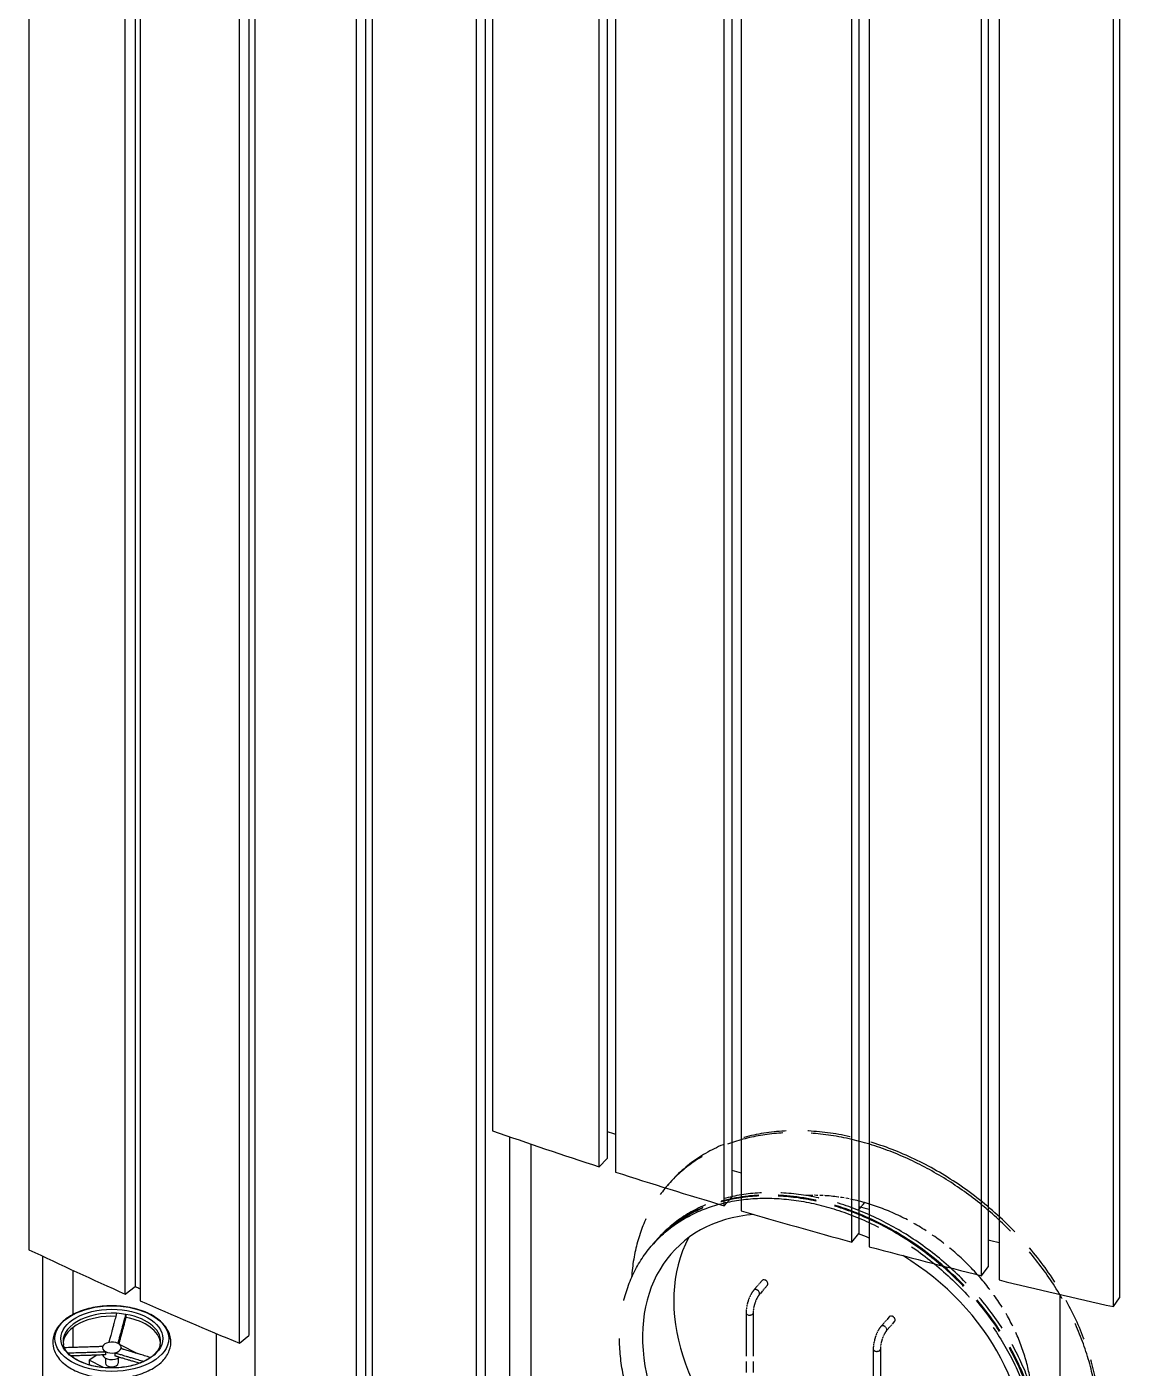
# Model space of a CAD drawing. Header units: millimetres. Extents: x 0 to 89100, y 0 to 63000.
# Drawn here: x 64332 to 66076, y 51138 to 53266 of the extents above; entities that cross this region are included whole.
import ezdxf

# ---------------------------------------------------------------- set-up
doc = ezdxf.new("R2010")
doc.units = ezdxf.units.MM
doc.header["$LTSCALE"] = 150
doc.linetypes.add('DOUBLE_DASH_CHAIN', pattern=[1.2403, 0.6614, -0.0827, 0.1654, -0.0827, 0.1654, -0.0827])
doc.layers.add('Reference', color=7, linetype='DOUBLE_DASH_CHAIN', lineweight=25)
doc.layers.add('Visible', color=7, linetype='Continuous', lineweight=25)

msp = doc.modelspace()

# ---------------------------------------------------------------- linework, layer by layer
at = {"layer": 'Reference', "ltscale": 0.012597}
msp.add_line((65350.23, 51429.68), (65347.58, 51426.58), dxfattribs=at)
at = {"layer": 'Reference', "ltscale": 0.048807}
msp.add_line((65661.16, 51400.47), (65650.94, 51388.51), dxfattribs=at)
at = {"layer": 'Reference', "ltscale": 0.048823}
msp.add_line((65661.21, 51400.46), (65650.98, 51388.49), dxfattribs=at)
at = {"layer": 'Reference', "ltscale": 7.48653e-05}
msp.add_line((65661.16, 51400.4), (65661.16, 51400.47), dxfattribs=at)
at = {"layer": 'Reference', "ltscale": 0.015771}
for p, q in [((65330.58, 51340.31), (65327.26, 51336.43)), ((65326.27, 51335.26), (65322.95, 51331.38))]:
    msp.add_line(p, q, dxfattribs=at)
at = {"layer": 'Reference', "ltscale": 0.063385}
for p, q in [((65498.59, 51276.89), (65485.31, 51261.36)), ((65507.14, 51269.58), (65493.87, 51254.05)), ((65700.36, 51219.41), (65687.09, 51203.88)), ((65708.92, 51212.1), (65695.64, 51196.57))]:
    msp.add_line(p, q, dxfattribs=at)
at = {"layer": 'Reference', "ltscale": 0.690297}
for p, q in [((65473.18, 51225.18), (65473.18, 50958.8)), ((65484.43, 51225.18), (65484.43, 50958.8)), ((65674.96, 51167.7), (65674.96, 50901.32)), ((65686.21, 51167.7), (65686.21, 50901.32))]:
    msp.add_line(p, q, dxfattribs=at)
at = {"layer": 'Reference', "ltscale": 3.626148}
msp.add_ellipse((65661.16, 51158.58), major_axis=(-313.59, 267.99), ratio=0.7322183, start_param=2.6352994, end_param=6.7894786, dxfattribs=at)
at = {"layer": 'Reference', "ltscale": 2.742245}
msp.add_ellipse((65663.82, 51161.69), major_axis=(-313.59, 267.99), ratio=0.7322183, start_param=3.1415927, end_param=6.2831853, dxfattribs=at)
at = {"layer": 'Reference', "ltscale": 4.911191}
msp.add_ellipse((65603.75, 51091.41), major_axis=(280.8, -239.97), ratio=0.7322183, dxfattribs=at)
at = {"layer": 'Reference', "ltscale": 2.455545}
for centre in [(65607.07, 51095.29), (65611.39, 51100.34)]:
    msp.add_ellipse(centre, major_axis=(-280.8, 239.97), ratio=0.7322183, start_param=3.1415927, end_param=6.2831853, dxfattribs=at)
at = {"layer": 'Reference', "ltscale": 2.459974}
msp.add_ellipse((65608.07, 51096.45), major_axis=(-280.8, 239.97), ratio=0.7322183, start_param=3.1387597, end_param=6.2860182, dxfattribs=at)
at = {"layer": 'Reference', "ltscale": 0.224051}
msp.add_ellipse((65661.16, 51158.58), major_axis=(-225.21, 192.47), ratio=0.7322183, start_param=5.2715309, end_param=5.6290779, dxfattribs=at)
at = {"layer": 'Reference', "ltscale": 0.925007}
msp.add_ellipse((65661.16, 51158.58), major_axis=(-225.21, 192.47), ratio=0.7322183, start_param=3.7957, end_param=5.2713563, dxfattribs=at)
at = {"layer": 'Reference', "ltscale": 0.037296}
for centre, start_param in [((65502.87, 51273.24), 3.1415926), ((65704.64, 51215.76), 3.1415927)]:
    msp.add_ellipse(centre, major_axis=(-4.28, 3.65), ratio=0.7322183, start_param=start_param, end_param=6.2831853, dxfattribs=at)
at = {"layer": 'Reference', "ltscale": 0.033556}
for centre, major_axis, ratio, start_param, end_param in [((65489.59, 51257.71), (4.28, -3.65), 0.7322183, 0.1570796, 2.984513), ((65478.81, 51225.18), (5.63, 0), 0.5773503, 3.2986723, 6.1261057), ((65691.37, 51200.23), (4.28, -3.65), 0.7322183, 0.1570796, 2.984513), ((65680.58, 51167.7), (5.63, 0), 0.5773503, 3.2986723, 6.1261057)]:
    msp.add_ellipse(centre, major_axis=major_axis, ratio=ratio, start_param=start_param, end_param=end_param, dxfattribs=at)
at = {"layer": 'Reference', "ltscale": 0.08852}
for points in [[(65485.31, 51261.36), (65483.89, 51259.69), (65482.58, 51257.75), (65480.14, 51253.44), (65479.02, 51251.07), (65477.03, 51246.06), (65476.15, 51243.42), (65474.72, 51238.09), (65474.15, 51235.39), (65473.38, 51230.14), (65473.18, 51227.59), (65473.18, 51225.18)], [(65687.09, 51203.88), (65685.66, 51202.21), (65684.35, 51200.27), (65681.92, 51195.97), (65680.8, 51193.59), (65678.8, 51188.58), (65677.93, 51185.94), (65676.49, 51180.61), (65675.93, 51177.91), (65675.16, 51172.66), (65674.96, 51170.11), (65674.96, 51167.7)]]:
    msp.add_open_spline(points, degree=3, knots=[0, 0, 0, 0, 0.3141593, 0.3141593, 0.6283185, 0.6283185, 0.9424778, 0.9424778, 1.2566371, 1.2566371, 1.5707963, 1.5707963, 1.5707963, 1.5707963], dxfattribs=at)
at = {"layer": 'Reference', "ltscale": 0.073543}
for points in [[(65493.87, 51254.05), (65493.23, 51253.3), (65492.52, 51252.32), (65491, 51249.85), (65490.18, 51248.32), (65488.61, 51244.83), (65487.85, 51242.86), (65486.51, 51238.74), (65485.94, 51236.59), (65485.05, 51232.37), (65484.75, 51230.31), (65484.48, 51227.27), (65484.43, 51226.18), (65484.43, 51225.18)], [(65695.64, 51196.57), (65695, 51195.82), (65694.29, 51194.84), (65692.77, 51192.37), (65691.96, 51190.84), (65690.38, 51187.35), (65689.62, 51185.38), (65688.29, 51181.26), (65687.71, 51179.11), (65686.83, 51174.89), (65686.52, 51172.83), (65686.26, 51169.79), (65686.21, 51168.7), (65686.21, 51167.7)]]:
    msp.add_open_spline(points, degree=3, knots=[0, 0, 0, 0, 0.24159, 0.24159, 0.513144, 0.513144, 0.8021637, 0.8021637, 1.0981343, 1.0981343, 1.3928265, 1.3928265, 1.5707963, 1.5707963, 1.5707963, 1.5707963], dxfattribs=at)
at = {"layer": 'Visible'}
for p, q in [((64335.59, 54427.44), (64335.59, 51325.77)), ((64504.48, 54368.94), (64504.48, 51267.28)), ((64488.47, 51255.27), (64488.47, 54356.93)), ((64512.25, 54346.37), (64512.25, 51244.7)), ((64669.47, 51177.45), (64669.47, 54279.12)), ((64684.71, 54291.46), (64684.71, 51189.79)), ((64693.89, 54269.06), (64693.89, 50677.5)), ((64869.69, 54217.8), (64869.69, 50626.24)), ((64855.24, 50613.59), (64855.24, 54205.15)), ((64880.28, 54195.61), (64880.28, 50604.05)), ((65059.19, 54148.07), (65059.19, 50556.51)), ((65045.54, 50543.56), (65045.54, 54135.13)), ((65071.16, 54126.12), (65071.16, 51514.35)), ((65240.12, 51457.37), (65240.12, 54069.14)), ((65252.94, 54082.36), (65252.94, 51470.59)), ((65266.29, 54060.67), (65266.29, 51448.9)), ((65450.7, 54020.75), (65450.7, 51408.98)), ((65438.72, 51395.5), (65438.72, 54007.27)), ((65465.4, 53999.36), (65465.4, 51387.59)), ((65652.21, 53963.33), (65652.21, 51351.56)), ((65641.08, 51337.84), (65641.08, 53949.61)), ((65668.25, 53942.26), (65668.25, 51330.49)), ((65846.93, 51284.46), (65846.93, 53896.22)), ((65857.19, 53910.17), (65857.19, 51298.41)), ((65874.54, 53889.45), (65874.54, 51277.69)), ((66065.38, 53861.35), (66065.38, 51249.58)), ((66056, 51235.42), (66056, 53847.19)), ((65098.71, 50542.66), (65098.71, 51504.78)), ((65132.08, 51493.33), (65132.08, 50581.6)), ((65240.12, 51457.37), (65252.94, 51470.59)), ((65438.72, 51395.5), (65450.7, 51408.98)), ((65641.08, 51337.84), (65652.21, 51351.56)), ((64357.96, 50844.86), (64357.96, 51315.16)), ((65846.93, 51284.46), (65857.19, 51298.41)), ((64405.43, 51292.99), (64405.43, 51222.77)), ((64488.47, 51255.27), (64504.48, 51267.28)), ((65971.09, 51254.72), (65971.09, 50291.27)), ((66056, 51235.42), (66065.38, 51249.58)), ((64489.6, 51223.13), (64489.6, 51218.14)), ((64405.43, 51202.29), (64405.43, 51170.58)), ((64632.98, 51192.67), (64632.98, 50721.54)), ((64669.47, 51177.45), (64684.71, 51189.79)), ((64479.91, 51175.06), (64507.96, 51160.85)), ((64482.2, 51170.46), (64482.2, 51168.68)), ((64405.43, 51157.24), (64405.43, 51154.89)), ((64443.49, 51158.41), (64431.09, 51150.25)), ((64431.09, 51150.25), (64431.09, 51142.98)), ((64453.93, 51138.68), (64431.09, 51150.25)), ((64457.07, 51153.78), (64457.07, 51145.78)), ((64457.31, 51163.95), (64457.31, 51158.96)), ((64472.02, 51162.26), (64472.02, 51157.27)), ((64477.32, 51153.78), (64477.32, 51145.78)), ((64508.18, 51144.52), (64510.09, 51145.77))]:
    msp.add_line(p, q, dxfattribs=at)
for centre, major_axis, ratio, start_param, end_param in [((68289.52, 53591.12), (-6315, 0), 0.5773503, 6.1038739, 8.3379225), ((68289.52, 53603.37), (-6245.17, 0), 0.5773503, 6.1828271, 8.3344441), ((68289.52, 53480.9), (-6315, 0), 0.5773503, 0, 2.0547372), ((68289.52, 53480.9), (-6315, 0), 0.5773503, 0, 2.0547372), ((68289.52, 53480.9), (-6315, 0), 0.5773503, 0, 2.0547372), ((68289.52, 53358.42), (-6315, 0), 0.5773503, 0, 1.565985), ((68289.52, 53358.42), (-6315, 0), 0.5773503, 0, 1.565985), ((68289.52, 53358.42), (-6315, 0), 0.5773503, 0.0148462, 1.5559502), ((68289.52, 53235.95), (-6315, 0), 0.5773503, 0.0148462, 1.5520898), ((68289.52, 54583.17), (6213.75, 0), 0.5773503, 4.1679471, 4.1994381), ((68289.52, 54626.03), (6187.5, 0), 0.5773503, 4.1994279, 4.201902), ((68289.52, 54583.17), (6213.75, 0), 0.5773503, 4.2042661, 4.2357571), ((68289.52, 54626.03), (6187.5, 0), 0.5773503, 4.2357469, 4.2384193), ((65603.09, 51090.63), (241.64, -236.15), 0.7099429, 2.5885926, 5.3189635), ((68289.52, 54583.17), (6213.75, 0), 0.5773503, 4.2405851, 4.2720761), ((68289.52, 54626.03), (6187.5, 0), 0.5773503, 4.2720659, 4.2749293), ((65661.16, 51158.58), (-256.57, 219.27), 0.7322183, 0.1615373, 2.9846137), ((65603.09, 51090.63), (272.82, -199.4), 0.7510309, 1.861898, 1.9160327), ((68289.52, 54626.03), (6187.5, 0), 0.5773503, 4.3083849, 4.3114329), ((68289.52, 54093.27), (6213.75, 0), 0.5773503, 4.0226712, 4.0541622), ((65603.09, 51090.63), (272.82, -199.4), 0.7510309, 5.2144052, 7.964551), ((68289.52, 54583.17), (6213.75, 0), 0.5773503, 4.2769041, 4.3083951), ((68289.52, 54583.17), (6213.75, 0), 0.5773503, 4.3132231, 4.3447141), ((68289.52, 54093.27), (6187.5, 0), 0.5773503, 4.0541519, 4.0557382), ((68289.52, 54093.27), (6213.75, 0), 0.5773503, 4.0589902, 4.0904812), ((64467.2, 51180.36), (-77.38, 0), 0.5773503, 4.6128595, 6.4123492), ((64467.2, 51175.37), (-77.38, 0), 0.5773503, 4.6300848, 6.2273039), ((64467.2, 51180.36), (77.38, 0), 0.5773503, 1.2771225, 1.4712669), ((64467.2, 51180.36), (77.38, 0), 0.5773503, 6.1540214, 7.5603078), ((64467.2, 51175.37), (77.38, 0), 0.5773503, 0.0558814, 1.2771225), ((64467.2, 51170.46), (-15, 0), 0.5773503, 6.0865837, 7.1337812), ((64467.2, 51170.46), (-15, 0), 0.5773503, 5.0393861, 6.0865837), ((64467.2, 51170.46), (15, 0), 0.5773503, 0.8505959, 1.8977935), ((64467.2, 51170.46), (15, 0), 0.5773503, 5.0393861, 6.0865837), ((64467.2, 51170.46), (15, 0), 0.5773503, 6.0865837, 7.1337812), ((64467.2, 51160.17), (-15, 0), 0.5773503, 0.1660945, 2.5028311), ((64467.2, 51145.78), (10.13, 0), 0.5773503, 3.1415927, 6.2831853), ((64467.2, 51170.46), (-15, 0), 0.5773503, 0.8505959, 1.8977935)]:
    msp.add_ellipse(centre, major_axis=major_axis, ratio=ratio, start_param=start_param, end_param=end_param, dxfattribs=at)
for major_axis in [(-90.24, 0), (-80.76, 0)]:
    msp.add_ellipse((64467.2, 51184.67), major_axis=major_axis, ratio=0.5773503, dxfattribs=at)
for points, knots in [([(62075.77, 54755.39), (61949.51, 54578.44), (61845.66, 54395.89), (61591.94, 53806.71), (61530.17, 53386.48), (61637.48, 52558.4), (61805.33, 52150.93), (62352.93, 51385.33), (62734.35, 51027.61), (63672.57, 50399.08), (64229.89, 50128.67), (65463.03, 49703.22), (66138.63, 49548.25), (67277.11, 49402.75), (67724.62, 49372.23), (68172.91, 49367.73)], [3.5362149, 3.5362149, 3.5362149, 3.5362149, 3.6833053, 3.6833053, 4.0016656, 4.0016656, 4.3186134, 4.3186134, 4.6383092, 4.6383092, 4.9591467, 4.9591467, 5.2799455, 5.2799455, 5.4804087, 5.4804087, 5.4804087, 5.4804087]), ([(61634.1, 53244.4), (61637.66, 52848.26), (61749.17, 52452.3), (62179.44, 51696.88), (62498.3, 51337.67), (63313.99, 50692.09), (63810.64, 50405.86), (64933.55, 49935.11), (65559.63, 49750.65), (66849.22, 49507.62), (67509.38, 49443.52), (68171.39, 49436.75)], [3.9321744, 3.9321744, 3.9321744, 3.9321744, 4.2446997, 4.2446997, 4.557225, 4.557225, 4.8697503, 4.8697503, 5.1822756, 5.1822756, 5.4800765, 5.4800765, 5.4800765, 5.4800765]), ([(64536, 51139.71), (64529.02, 51135.11), (64520.89, 51131.31), (64503.13, 51125.49), (64493.51, 51123.47), (64473.76, 51121.36), (64463.66, 51121.26), (64443.89, 51122.98), (64434.23, 51124.79), (64416.23, 51130.22), (64407.9, 51133.84), (64393.44, 51142.69), (64387.3, 51147.94), (64378.3, 51159.52), (64375.29, 51165.82), (64372.99, 51178.25), (64373.34, 51184.26), (64376.81, 51195.8), (64379.95, 51201.29), (64388.85, 51211.77), (64394.89, 51216.65), (64409.27, 51225.14), (64417.72, 51228.67), (64435.96, 51233.9), (64445.73, 51235.61), (64465.6, 51237.08), (64475.7, 51236.86), (64495.3, 51234.52), (64504.8, 51232.4), (64522.34, 51226.38), (64530.36, 51222.48), (64544.06, 51213.1), (64549.76, 51207.62), (64557.67, 51195.74), (64560.1, 51189.4), (64561.35, 51177.05), (64560.52, 51171.14), (64556.18, 51159.77), (64552.58, 51154.35), (64544.49, 51145.93), (64540.48, 51142.66), (64536, 51139.71)], [0, 0, 0, 0, 0.3338531, 0.3338531, 0.6679626, 0.6679626, 0.9998833, 0.9998833, 1.3316845, 1.3316845, 1.665517, 1.665517, 1.9999529, 1.9999529, 2.3151133, 2.3151133, 2.5932384, 2.5932384, 2.8772391, 2.8772391, 3.1960745, 3.1960745, 3.5307297, 3.5307297, 3.8644082, 3.8644082, 4.1961446, 4.1961446, 4.5281539, 4.5281539, 4.8624086, 4.8624086, 5.1958353, 5.1958353, 5.5045035, 5.5045035, 5.7799205, 5.7799205, 6.0690721, 6.0690721, 6.2831853, 6.2831853, 6.2831853, 6.2831853]), ([(64543.94, 51174.61), (64542.91, 51170.03), (64540.24, 51165.21), (64532, 51156.85), (64527.17, 51153.29), (64515.64, 51147.14), (64508.98, 51144.52), (64494.41, 51140.52), (64486.47, 51139.14), (64470.16, 51137.83), (64461.77, 51137.9), (64445.49, 51139.51), (64437.59, 51141.04), (64423.16, 51145.34), (64416.63, 51148.1), (64405.59, 51154.42), (64401.09, 51157.96), (64394.29, 51165.37), (64392.07, 51169.2), (64390.74, 51173.46), (64390.59, 51174.04), (64390.46, 51174.61)], [5.6921488, 5.6921488, 5.6921488, 5.6921488, 6.0799495, 6.0799495, 6.3876659, 6.3876659, 6.6898854, 6.6898854, 6.9952371, 6.9952371, 7.3027731, 7.3027731, 7.6101902, 7.6101902, 7.9151979, 7.9151979, 8.2172322, 8.2172322, 8.5270498, 8.5270498, 8.5754136, 8.5754136, 8.5754136, 8.5754136])]:
    msp.add_open_spline(points, degree=3, knots=knots, dxfattribs=at)
for points, weights in [([(64474.89, 51224.82), (64464.41, 51185.98), (64462.38, 51178.66)], [1, 1.38722408866, 1]), ([(64477.09, 51176.97), (64479.12, 51184.29), (64489.6, 51223.13)], [1, 1.38722408866, 1]), ([(64489.6, 51218.14), (64480.65, 51184.96), (64478.28, 51176.3)], [1.00596007661, 1.31772356169, 1.12118340262]), ([(64452.49, 51172.15), (64442.65, 51171.66), (64391.95, 51170.18)], [1, 1.3869682045, 1.00051143013]), ([(64528.69, 51154.69), (64489.66, 51166.26), (64481.91, 51168.77)], [1.00937780191, 1.38247699161, 1]), ([(64397.39, 51162), (64447.5, 51163.46), (64457.31, 51163.95)], [1.0039362429, 1.38524586095, 1]), ([(64457.31, 51158.96), (64447.77, 51158.48), (64402.47, 51157.16)], [1, 1.37425082733, 1.03815822727]), ([(64472.02, 51162.26), (64479.71, 51159.77), (64517.9, 51148.45)], [1, 1.37921874281, 1.01567969183]), ([(64510.96, 51145.52), (64479.3, 51154.91), (64472.02, 51157.27)], [1.07065456989, 1.3551250279, 1])]:
    msp.add_rational_spline(points, weights, degree=2, dxfattribs=at)

doc.saveas('drawing.dxf')
